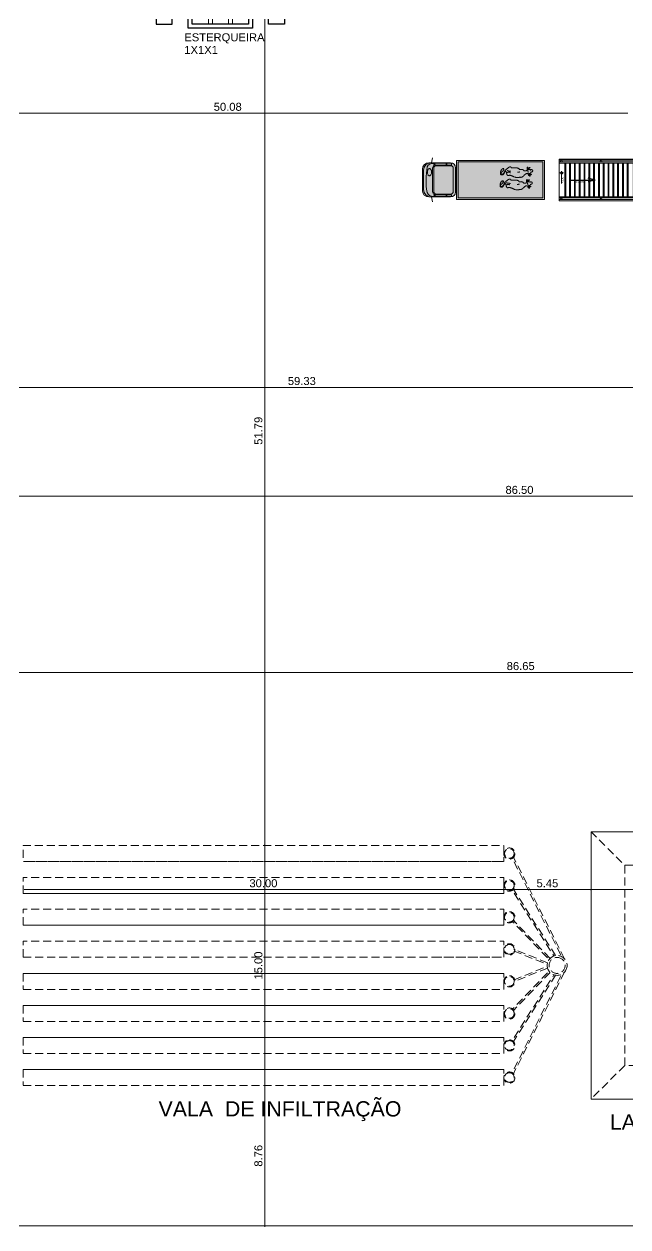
# Model space of a CAD drawing. Header units: metres. Extents: x 147 to 427, y -16 to 162.
# Drawn here: x 248.4 to 286.1, y 43.1 to 118.2 of the extents above; entities that cross this region are included whole.
import ezdxf

# ---------------------------------------------------------------- set-up
doc = ezdxf.new("R2010")
doc.units = ezdxf.units.M
doc.linetypes.add('IMPORT-Dashed _3_', pattern=[0.75, 0.5, -0.25])
doc.layers.add('1053_ARQ_BASE_MATADOURO_2_dwg', color=7, linetype='Continuous', lineweight=5, true_color=0x767676)
doc.layers.add('1053_ARQ_BASE_MATADOURO_dwg', color=7, linetype='Continuous', lineweight=5, true_color=0x767676)
for name, color, linetype, lineweight in [('A-COTAS', 7, 'Continuous', 9), ('A-PAREDE', 7, 'Continuous', 30), ('A-PISO', 7, 'Continuous', 5), ('A-VISTA01', 7, 'Continuous', 20), ('A_Imagem', 7, 'Continuous', 5), ('A_PROJEÇÃO', 7, 'IMPORT-Dashed _3_', 5), ('IND_DIAMETRO', 7, 'Continuous', 5), ('LISTAGEM_TEXTO', 7, 'Continuous', 5)]:
    doc.layers.add(name, color=color, linetype=linetype, lineweight=lineweight)
doc.styles.add('Arial_10', font='arial.ttf', dxfattribs={"height": 0.136})
doc.styles.add('Arial_4', font='arial.ttf', dxfattribs={"height": 0.5})
doc.styles.add('Arial_5', font='arial.ttf', dxfattribs={"height": 0.952623})
doc.styles.add('Arial_9', font='arial.ttf', dxfattribs={"height": 0.102})

# ---------------------------------------------------------------- blocks, each defined once
blk = doc.blocks.new('1053_ARQ_BASE_MATADOURO_dwg_PU-Tick-4039619-TÉRREO 1_20 - Dependente 1')
at = {"layer": 'A-COTAS', "color": 253, "true_color": 0xaaaaaa}
for p, q in [((1, 0), (-1, 0)), ((-0.5, -0.5), (0.5, 0.5)), ((0, -1), (0, 1))]:
    blk.add_line(p, q, dxfattribs=at)
blk = doc.blocks.new('1053_ARQ_BASE_MATADOURO_dwg_sanitario-4039603-TÉRREO 1_20 - Dependente 1')
at = {"layer": 'A-PAREDE', "color": 253, "true_color": 0xaaaaaa, "flags": 128}
for points in [[(610419.459, 9201760.449), (610418.459, 9201760.449), (610418.459, 9201759.449), (610419.459, 9201759.449)], [(610420.459, 9201760.699), (610424.459, 9201760.699), (610424.459, 9201759.199), (610420.459, 9201759.199)], [(610420.709, 9201760.449), (610424.209, 9201760.449), (610424.209, 9201759.449), (610420.709, 9201759.449)], [(610425.459, 9201760.449), (610426.459, 9201760.449), (610426.459, 9201759.449), (610425.459, 9201759.449)]]:
    blk.add_lwpolyline(points, close=True, dxfattribs=at)
at = {"layer": 'A-VISTA01', "color": 253, "true_color": 0xaaaaaa, "flags": 128}
for points in [[(610421.959, 9201759.449), (610421.709, 9201759.449), (610421.709, 9201760.449), (610421.959, 9201760.449)], [(610423.209, 9201759.449), (610422.959, 9201759.449), (610422.959, 9201760.449), (610423.209, 9201760.449)]]:
    blk.add_lwpolyline(points, close=True, dxfattribs=at)
at = {"layer": 'A_PROJEÇÃO', "color": 253, "true_color": 0xaaaaaa}
for p, q in [((610435.785, 9201701.174), (610439.999, 9201701.174)), ((610447.697, 9201694.415), (610445.597, 9201692.315))]:
    blk.add_line(p, q, dxfattribs=at)
at = {"layer": 'A_PROJEÇÃO', "color": 253, "true_color": 0xaaaaaa, "flags": 128}
for points in [[(610447.697, 9201706.915), (610447.697, 9201694.415), (610460.197, 9201694.415), (610460.197, 9201706.915), (610447.697, 9201706.915), (610445.597, 9201709.015)], [(610440.146, 9201708.137), (610440.146, 9201707.656), (610440.146, 9201707.156), (610440.146, 9201707.656), (610440.146, 9201708.156), (610410.146, 9201708.156), (610410.146, 9201707.156), (610440.146, 9201707.156), (610410.146, 9201707.156)], [(610410.146, 9201705.156), (610440.146, 9201705.156), (610410.146, 9201705.156), (610410.146, 9201706.156), (610440.146, 9201706.156), (610440.146, 9201705.656), (610440.146, 9201705.156), (610440.146, 9201705.656), (610440.146, 9201706.137)], [(610410.146, 9201703.174), (610440.146, 9201703.174), (610410.146, 9201703.174), (610410.146, 9201704.174), (610440.146, 9201704.174), (610440.146, 9201703.674), (610440.146, 9201703.174), (610440.146, 9201703.674), (610440.146, 9201704.156)], [(610440.146, 9201701.174), (610440.146, 9201701.674), (610440.146, 9201702.156)], [(610410.146, 9201699.165), (610440.146, 9201699.165), (610440.146, 9201699.665), (610440.146, 9201700.165), (610440.146, 9201699.665), (610440.146, 9201699.184)], [(610410.146, 9201700.165), (610440.146, 9201700.165), (610410.146, 9201700.165), (610410.146, 9201699.184)], [(610410.146, 9201697.156), (610440.146, 9201697.156), (610440.146, 9201697.656), (610440.146, 9201698.156), (610440.146, 9201697.656), (610440.146, 9201697.175)], [(610410.146, 9201698.156), (610440.146, 9201698.156), (610410.146, 9201698.156), (610410.146, 9201697.175)], [(610410.146, 9201695.166), (610440.146, 9201695.166), (610440.146, 9201695.666), (610440.146, 9201696.166), (610440.146, 9201695.666), (610440.146, 9201695.185)], [(610410.146, 9201696.166), (610440.146, 9201696.166), (610410.146, 9201696.166), (610410.146, 9201695.185)], [(610410.146, 9201693.157), (610440.146, 9201693.157), (610440.146, 9201693.657), (610440.146, 9201694.157), (610440.146, 9201693.657), (610440.146, 9201693.176)], [(610410.146, 9201694.157), (610440.146, 9201694.157), (610410.146, 9201694.157), (610410.146, 9201693.176)]]:
    blk.add_lwpolyline(points, dxfattribs=at)
for points in [[(610443.939, 9201701.08), (610440.751, 9201707.429), (610440.703, 9201707.411), (610440.655, 9201707.394), (610443.757, 9201701.219), (610443.849, 9201701.162)], [(610443.385, 9201701.279), (610440.75, 9201705.419), (610440.705, 9201705.396), (610440.659, 9201705.373), (610443.281, 9201701.254)], [(610443.037, 9201701.102), (610440.772, 9201703.454), (610440.733, 9201703.421), (610440.694, 9201703.389), (610442.971, 9201701.024)], [(610410.146, 9201701.174), (610440.146, 9201701.174), (610440.146, 9201701.674), (610440.146, 9201702.174), (610410.146, 9201702.174)], [(610442.879, 9201700.83), (610440.846, 9201701.65), (610440.826, 9201701.603), (610440.805, 9201701.557), (610442.86, 9201700.73)], [(610442.879, 9201700.5), (610440.846, 9201699.681), (610440.826, 9201699.728), (610440.805, 9201699.774), (610442.86, 9201700.6)], [(610443.939, 9201700.251), (610440.751, 9201693.902), (610440.703, 9201693.919), (610440.655, 9201693.937), (610443.757, 9201700.112), (610443.854, 9201700.174)], [(610443.385, 9201700.052), (610440.75, 9201695.912), (610440.705, 9201695.935), (610440.659, 9201695.958), (610443.281, 9201700.077)], [(610443.037, 9201700.229), (610440.772, 9201697.877), (610440.733, 9201697.91), (610440.694, 9201697.942), (610442.971, 9201700.307)]]:
    blk.add_lwpolyline(points, close=True, dxfattribs=at)
at = {"layer": 'A_PROJEÇÃO', "color": 253, "true_color": 0xaaaaaa}
for centre, radius in [((610440.496, 9201705.651), 0.3), ((610440.496, 9201703.67), 0.3), ((610440.496, 9201701.67), 0.35), ((610443.477, 9201700.665), 0.62), ((610440.496, 9201699.67), 0.3), ((610440.496, 9201693.662), 0.35)]:
    blk.add_circle(centre, radius, dxfattribs=at)
for centre, major_axis in [((610440.496, 9201707.651), (0.35, 0)), ((610440.496, 9201707.651), (0.3, 0)), ((610440.496, 9201705.651), (0, 0.35)), ((610440.496, 9201703.67), (0, 0.35)), ((610440.496, 9201701.67), (0, 0.3)), ((610443.477, 9201700.665), (0, 0.5)), ((610440.496, 9201699.67), (0, 0.35)), ((610440.496, 9201697.661), (0.35, 0)), ((610440.496, 9201697.661), (0.3, 0)), ((610440.496, 9201695.671), (0, 0.35)), ((610440.496, 9201695.671), (0, 0.3)), ((610440.496, 9201693.662), (0, 0.3))]:
    blk.add_ellipse(centre, major_axis=major_axis, ratio=1, dxfattribs=at)
at = {"layer": 'LISTAGEM_TEXTO', "color": 253, "true_color": 0xaaaaaa, "flags": 128}
blk.add_lwpolyline([(610445.597, 9201709.015), (610462.297, 9201709.015), (610462.297, 9201692.315), (610445.597, 9201692.315), (610445.597, 9201709.015)], dxfattribs=at)
at = {"layer": 'A_Imagem', "insert": (610420.209, 9201758.878), "char_height": 0.5, "width": 5.97359, "attachment_point": 1, "line_spacing_factor": 0.941778, "style": 'Arial_4'}
blk.add_mtext('ESTERQUEIRA\\P1X1X1', dxfattribs=at)
at = {"layer": 'IND_DIAMETRO', "char_height": 0.95262, "attachment_point": 1, "rotation": 0, "line_spacing_factor": 0.941778, "style": 'Arial_5'}
for s, insert, width in [('VALA  DE INFILTRAÇÃO', (610418.6, 9201692.183), 18.08985), ('LAGOA FACULTATIVA', (610446.768, 9201691.363), 16.6795)]:
    blk.add_mtext(s, dxfattribs=dict(at, insert=insert, width=width))
blk = doc.blocks.new('1053_ARQ_BASE_MATADOURO_dwg_arq geral tgov-4039641-TÉRREO 1_20 - Dependente 1')
at = {"color": 253, "lineweight": 5, "true_color": 0xaaaaaa, "flags": 128}
blk.add_lwpolyline([(-62.5, 40), (-62.5, -40), (62.5, -40), (62.5, 40)], close=True, dxfattribs=at)
at = {"layer": 'A-COTAS', "color": 253, "true_color": 0xaaaaaa}
for p, q in [((-35.149, -16.176), (-35.149, 35.493)), ((-12.483, 29.495), (-62.437, 29.495)), ((-3.233, 12.368), (-62.437, 12.368)), ((14.967, 5.571), (-62.437, 5.571)), ((24.086, -5.433), (-62.437, -5.433)), ((-35.149, -16.301), (-35.149, -31.174)), ((-20.296, -18.997), (-50.171, -18.997)), ((-14.845, -18.997), (-20.171, -18.997)), ((-14.72, -18.997), (1.855, -18.997)), ((-35.149, -31.299), (-35.149, -39.938))]:
    blk.add_line(p, q, dxfattribs=at)
blk.add_blockref('1053_ARQ_BASE_MATADOURO_dwg_sanitario-4039603-TÉRREO 1_20 - Dependente 1', (-610460.379, -9201724.394))
for p, xscale, yscale, zscale, rotation in [((-35.149, -16.238), 0.06250000000000001, 0.06250000000000001, 0.06250000000000001, 89.99999999999962), ((-35.149, -16.238), 0.0625, 0.0625, 0.0625, 269.9999999999996), ((-20.233, -18.997), 0.0625, 0.0625, 0.0625, 180), ((-14.783, -18.997), 0.0625, 0.0625, 0.0625, 180), ((-35.149, -31.237), 0.0625, 0.0625, 0.0625, 269.9999999999996), ((-35.149, -31.237), 0.06250000000000001, 0.06250000000000001, 0.06250000000000001, 89.99999999999962), ((-35.149, -40), 0.0625, 0.0625, 0.0625, 269.9999999999996)]:
    blk.add_blockref('1053_ARQ_BASE_MATADOURO_dwg_PU-Tick-4039619-TÉRREO 1_20 - Dependente 1', p, dxfattribs=dict(xscale=xscale, yscale=yscale, zscale=zscale, rotation=rotation))
at = {"xscale": 0.0625, "yscale": 0.0625, "zscale": 0.0625}
for p in [(-20.233, -18.997), (-14.783, -18.997)]:
    blk.add_blockref('1053_ARQ_BASE_MATADOURO_dwg_PU-Tick-4039619-TÉRREO 1_20 - Dependente 1', p, dxfattribs=at)
at = {"layer": 'A-COTAS', "char_height": 0.5, "attachment_point": 2, "line_spacing_factor": 0.941778, "style": 'Arial_4'}
for s, insert, width in [('50.08', (-37.46, 30.144), 2.0932), ('59.33', (-32.835, 13.017), 2.0932), ('86.50', (-19.251, 6.219), 2.0932), ('86.65', (-19.176, -4.784), 2.0932), ('30.00', (-35.233, -18.348), 2.0932), ('5.45', (-17.508, -18.349), 1.62805)]:
    blk.add_mtext(s, dxfattribs=dict(at, insert=insert, width=width))
at = {"layer": 'A-COTAS', "char_height": 0.5, "attachment_point": 2, "rotation": 90, "line_spacing_factor": 0.941778, "style": 'Arial_4'}
for s, insert, width in [('51.79', (-35.798, 9.658), 2.0932), ('15.00', (-35.798, -23.737), 2.0932), ('8.76', (-35.798, -35.618), 1.62805)]:
    blk.add_mtext(s, dxfattribs=dict(at, insert=insert, width=width))
blk = doc.blocks.new('1053_ARQ_BASE_MATADOURO_dwg-3625622-TÉRREO 1_20 - Dependente 1')
blk.add_blockref('1053_ARQ_BASE_MATADOURO_dwg_arq geral tgov-4039641-TÉRREO 1_20 - Dependente 1', (130.21, 83.186))
blk = doc.blocks.new('1053_ARQ_BASE_MATADOURO_2_dwg_vaca 01-4004396-TÉRREO 1_20 - Dependente 1')
at = {"layer": 'A-PISO', "color": 253, "true_color": 0xaaaaaa}
for points, knots in [([(23, -28), (22, -27), (19, -27), (16, -25), (13, -23), (11, -19), (10, -15), (9, -11), (8, -6), (8, 0), (9, 5), (9, 10), (10, 15), (12, 20), (14, 24), (16, 28), (18, 31), (22, 34), (27, 32), (32, 32), (36, 30), (39, 28), (41, 26), (42, 23), (43, 20), (44, 16), (44, 13), (45, 9), (45, 5), (45, 1), (46, -3), (47, -6), (49, -9), (50, -14), (54, -13), (56, -12), (58, -10), (60, -9), (62, -6), (63, -4), (65, -2), (67, 1), (69, 4), (70, 6), (72, 8), (75, 11), (77, 12), (80, 14), (83, 15), (88, 16), (92, 10), (98, 7), (104, 4), (111, 3), (118, 2), (124, 2), (131, 2), (138, 2), (146, 2), (153, 2), (160, 1), (168, 0), (175, -3), (182, -6), (190, -10), (193, -17), (197, -17), (198, -17), (199, -17), (200, -17), (201, -18), (202, -18), (203, -18), (204, -19), (205, -19), (206, -20), (207, -20), (208, -21), (209, -22), (210, -22), (211, -23), (211, -24), (211, -24)], [0, 0, 0, 0, 3.85444, 7.45821, 11.142135, 15.110587, 19.440074, 24.124219, 29.105518, 34.299122, 39.604147, 44.913166, 50.11417, 55.098769, 59.76487, 64.027099, 67.832314, 71.192015, 77.180462, 82.114643, 86.234708, 89.80671, 93.100894, 96.341583, 99.672384, 103.154418, 106.789591, 110.543477, 114.367104, 118.209829, 122.035754, 125.834374, 129.640762, 133.546647, 136.128952, 138.594391, 141.092516, 143.710617, 146.48073, 149.397297, 152.432203, 155.547315, 158.70109, 161.857234, 164.991151, 168.09798, 171.201886, 174.36311, 177.68346, 181.29699, 188.48962, 195.228302, 201.778025, 208.32783, 214.989923, 221.809093, 228.785688, 235.893797, 243.100126, 250.378453, 257.726252, 265.178211, 272.818169, 280.788967, 289.289547, 298.564242, 299.727478, 300.858502, 301.960339, 303.038005, 304.095528, 305.138444, 306.171568, 307.2009, 308.231779, 309.270089, 310.321976, 311.392901, 312.488533, 313.614496, 314.775815, 315.977362, 315.977362, 315.977362, 315.977362]), ([(225, -130), (224, -130), (223, -131), (222, -131), (221, -131), (221, -130), (221, -129), (221, -127), (221, -125), (221, -123), (222, -121), (223, -118), (224, -116), (225, -113), (226, -111), (228, -109), (229, -107), (231, -106), (231, -103), (230, -101), (229, -100), (228, -98), (226, -97), (225, -95), (223, -94), (221, -93), (219, -92), (217, -91), (214, -90), (212, -89), (210, -88), (209, -88), (207, -87), (205, -85), (202, -89), (198, -90), (194, -91), (191, -92), (189, -92), (186, -91), (184, -91), (182, -90), (180, -88), (177, -87), (175, -86), (173, -84), (170, -83), (168, -82), (165, -82), (161, -81), (158, -85), (154, -86), (149, -87), (144, -87), (139, -86), (134, -84), (128, -82), (123, -80), (118, -78), (112, -75), (107, -72), (103, -70), (98, -68), (94, -66), (90, -65), (86, -64), (84, -68), (79, -70), (76, -70), (72, -68), (68, -65), (65, -62), (62, -58), (59, -53), (56, -48), (54, -43), (51, -38), (49, -33), (47, -28), (45, -24), (44, -21), (42, -19), (43, -16), (43, -13), (43, -10), (43, -6), (42, -3), (42, 1), (42, 5), (41, 8), (41, 12), (40, 15), (38, 19), (37, 21), (35, 24), (32, 25), (30, 27), (27, 26), (26, 27), (26, 27), (26, 27), (26, 27), (26, 27), (26, 27), (26, 27), (26, 27), (26, 27), (26, 27), (26, 27), (26, 27), (26, 27), (26, 27), (26, 27), (26, 27), (26, 27), (26, 27), (25, 27), (25, 27), (25, 27), (25, 27), (24, 26), (24, 26), (24, 26), (23, 26), (23, 26), (23, 26), (22, 26), (22, 26), (22, 26), (21, 26), (21, 24), (20, 23), (19, 22), (18, 21), (18, 20), (17, 19), (17, 18), (17, 17), (17, 16), (17, 15), (17, 14), (18, 13), (18, 12), (19, 10), (20, 9), (20, 8), (20, 7)], [0, 0, 0, 0, 1.585425, 2.608335, 3.3574, 4.25078, 5.487381, 7.084078, 9.005147, 11.197432, 13.602947, 16.160908, 18.811297, 21.494697, 24.155045, 26.740924, 29.208613, 31.527494, 33.616308, 35.601505, 37.563902, 39.560757, 41.625922, 43.770183, 45.99, 48.268838, 50.584718, 52.908395, 55.208715, 57.452116, 59.605158, 61.633821, 63.50764, 65.200019, 70.057802, 74.158405, 77.638915, 80.644226, 83.322036, 85.808992, 88.216264, 90.618732, 93.059402, 95.556764, 98.119455, 100.757541, 103.494086, 106.370652, 109.455199, 112.838786, 117.357648, 121.754765, 126.294032, 131.122339, 136.286657, 141.765508, 147.494222, 153.38276, 159.324951, 165.206112, 170.905507, 176.301934, 181.275101, 185.713665, 189.524315, 192.659277, 197.610556, 201.652049, 205.334377, 209.150391, 213.38102, 218.108536, 223.294609, 228.837903, 234.603597, 240.439471, 246.181526, 251.661182, 256.704511, 261.137922, 264.787854, 267.490267, 269.933446, 272.803908, 276.020085, 279.502149, 283.170536, 286.948477, 290.761684, 294.540649, 298.221009, 301.750242, 305.0899, 308.227508, 311.188065, 314.053462, 316.97027, 320.139173, 320.204735, 320.269609, 320.333796, 320.397452, 320.460006, 320.521884, 320.582796, 320.643299, 320.702265, 320.760953, 320.818661, 320.875653, 320.93152, 320.986666, 321.040685, 321.094555, 321.32761, 321.57651, 321.840011, 322.116781, 322.404609, 322.701839, 323.005548, 323.313624, 323.623042, 323.93137, 324.235522, 324.533395, 324.821676, 325.098016, 325.35933, 325.603501, 327.403895, 329.011521, 330.446488, 331.730594, 332.889113, 333.949585, 334.944614, 335.908935, 336.879368, 337.890404, 338.97373, 340.155869, 341.460701, 342.90747, 344.514983, 346.29896, 346.29896, 346.29896, 346.29896]), ([(19, 7), (19, 7), (19, 7), (19, 7), (19, 7), (19, 7), (19, 7), (19, 7), (20, 7), (20, 7), (20, 7), (20, 7), (20, 7), (20, 7), (20, 7), (20, 7), (20, 7), (20, 7), (20, 7)], [0, 0, 0, 0, 0.096479, 0.192958, 0.289341, 0.38582, 0.482015, 0.578115, 0.673935, 0.769142, 0.864319, 0.959405, 1.054131, 1.148504, 1.242442, 1.335952, 1.428962, 1.521188, 1.521188, 1.521188, 1.521188]), ([(27, -7), (27, -7), (27, -6), (26, -6), (26, -5), (25, -4), (25, -3), (24, -2), (24, -1), (24, 0), (23, 1), (23, 2), (23, 3), (22, 4), (22, 5), (21, 6), (21, 6), (20, 7), (20, 7)], [0, 0, 0, 0, 1.067427, 2.120128, 3.160849, 4.192395, 5.215819, 6.233203, 7.244695, 8.251417, 9.252917, 10.250701, 11.244389, 12.235368, 13.224026, 14.213133, 15.204476, 16.201626, 16.201626, 16.201626, 16.201626]), ([(23, -24), (23, -24), (23, -24), (23, -24), (23, -23), (23, -23), (22, -23), (22, -23), (22, -23), (22, -22), (22, -22), (22, -22), (22, -22), (22, -21), (21, -21), (21, -21), (21, -21), (21, -21), (21, -21)], [0, 0, 0, 0, 0.25229, 0.50458, 0.756869, 1.009467, 1.261756, 1.514046, 1.766336, 2.019437, 2.271727, 2.524017, 2.776307, 3.028904, 3.281194, 3.533483, 3.785773, 4.038875, 4.038875, 4.038875, 4.038875]), ([(25, -24), (24, -24), (24, -24), (24, -24), (24, -24), (24, -24), (24, -24), (24, -24), (24, -24), (24, -24), (24, -24), (24, -24), (24, -24), (23, -24), (23, -24), (23, -24), (23, -24), (23, -24), (23, -24)], [0, 0, 0, 0, 0.092913, 0.185039, 0.275984, 0.366339, 0.455315, 0.543701, 0.631496, 0.718701, 0.804724, 0.890748, 0.975984, 1.061417, 1.146063, 1.230906, 1.315354, 1.4, 1.4, 1.4, 1.4]), ([(23, -28), (23, -27), (23, -27), (23, -27), (23, -27), (23, -27), (23, -26), (23, -26), (23, -26), (23, -26), (23, -26), (23, -25), (23, -25), (23, -25), (23, -25), (23, -24), (23, -24), (23, -24), (23, -24)], [0, 0, 0, 0, 0.224409, 0.447638, 0.669882, 0.891339, 1.111614, 1.331299, 1.550197, 1.768701, 1.98622, 2.203346, 2.419882, 2.636417, 2.852165, 3.068307, 3.283858, 3.5, 3.5, 3.5, 3.5]), ([(25, -31), (25, -31), (25, -31), (25, -31), (25, -30), (24, -30), (24, -30), (24, -30), (24, -30), (24, -29), (24, -29), (23, -29), (23, -29), (23, -29), (23, -28), (23, -28), (23, -28), (23, -28), (23, -28)], [0, 0, 0, 0, 0.320999, 0.623708, 0.909366, 1.180107, 1.437108, 1.683067, 1.91939, 2.149639, 2.37527, 2.601157, 2.830598, 3.069151, 3.320754, 3.590967, 3.884542, 4.206549, 4.206549, 4.206549, 4.206549]), ([(25, -24), (25, -24), (25, -24), (25, -24), (25, -24), (25, -24), (25, -24), (25, -23), (25, -23), (25, -23), (25, -23), (25, -23), (25, -23), (26, -23), (26, -23), (26, -23), (26, -23), (26, -23), (26, -23)], [0, 0, 0, 0, 0.125689, 0.250664, 0.37504, 0.498849, 0.622201, 0.74499, 0.867905, 0.990399, 1.112893, 1.235808, 1.358597, 1.481949, 1.605758, 1.730134, 1.855109, 1.980798, 1.980798, 1.980798, 1.980798]), ([(26, -24), (26, -24), (26, -24), (26, -24), (26, -24), (26, -24), (25, -24), (25, -24), (25, -24), (25, -24), (25, -24), (25, -24), (25, -24), (25, -24), (25, -24), (25, -24), (25, -24), (25, -24), (25, -24)], [0, 0, 0, 0, 0.092913, 0.185039, 0.275984, 0.366339, 0.455315, 0.543701, 0.631496, 0.718701, 0.804724, 0.890748, 0.975984, 1.061417, 1.146063, 1.230906, 1.315354, 1.4, 1.4, 1.4, 1.4]), ([(27, -9), (27, -9), (27, -9), (27, -9), (27, -9), (27, -9), (27, -9), (27, -9), (27, -9), (27, -9), (27, -9), (26, -9), (26, -9), (26, -9), (26, -9), (26, -9), (26, -9), (26, -9), (26, -8), (26, -8), (26, -8), (26, -8), (26, -8), (26, -8), (27, -8), (27, -8), (27, -7), (27, -7), (27, -7), (27, -7), (27, -7), (27, -7), (27, -7), (27, -7), (27, -7)], [0, 0, 0, 0, 0.093661, 0.187323, 0.280984, 0.375001, 0.468662, 0.562324, 0.655985, 0.750002, 0.843663, 0.937325, 1.030986, 1.125003, 1.218664, 1.312326, 1.405987, 1.500004, 1.72879, 1.92955, 2.104441, 2.255937, 2.386231, 2.498229, 2.594604, 2.6789, 2.755019, 2.827096, 2.899769, 2.977116, 3.062647, 3.158486, 3.267362, 3.390394, 3.390394, 3.390394, 3.390394]), ([(26, -23), (26, -23), (26, -23), (26, -23), (26, -22), (26, -22), (26, -22), (26, -22), (26, -22), (27, -22), (27, -22), (27, -22), (27, -22), (27, -22), (27, -22), (27, -22), (27, -22), (27, -22), (27, -22), (27, -22), (27, -21), (27, -21), (27, -21), (27, -21), (27, -21), (27, -21), (27, -20), (27, -20), (27, -20), (28, -20), (28, -20), (28, -20), (28, -19), (28, -19), (28, -19), (28, -19), (28, -19), (28, -19), (28, -19), (29, -19), (29, -19), (29, -18), (29, -18), (29, -18), (29, -18), (29, -18), (30, -18), (30, -18), (30, -18), (30, -18), (30, -18)], [0, 0, 0, 0, 0.096195, 0.191922, 0.287281, 0.382187, 0.476647, 0.570758, 0.664523, 0.757586, 0.850761, 0.943854, 1.036699, 1.129462, 1.221983, 1.314504, 1.406864, 1.498846, 1.677604, 1.856753, 2.035532, 2.214289, 2.392567, 2.570822, 2.74858, 2.926142, 3.102672, 3.27886, 3.454367, 3.629563, 3.803555, 3.976882, 4.149414, 4.321065, 4.497678, 4.67371, 4.849463, 5.024743, 5.199994, 5.374946, 5.550112, 5.725323, 5.900636, 6.076463, 6.252595, 6.429339, 6.606741, 6.784929, 6.963796, 7.143451, 7.143451, 7.143451, 7.143451]), ([(26, -24), (26, -24), (26, -24), (26, -24), (26, -24), (26, -24), (26, -24), (26, -23), (26, -23), (26, -23), (26, -23), (26, -23), (26, -23), (26, -23), (26, -23), (26, -23), (26, -23), (26, -23), (26, -23)], [0, 0, 0, 0, 0.092913, 0.185039, 0.275984, 0.366339, 0.455315, 0.543701, 0.631496, 0.718701, 0.804724, 0.890748, 0.975984, 1.061417, 1.146063, 1.230906, 1.315354, 1.4, 1.4, 1.4, 1.4]), ([(29, -27), (29, -27), (29, -27), (29, -27), (29, -26), (29, -26), (29, -26), (29, -26), (29, -26), (29, -26), (28, -26), (28, -26), (28, -26), (28, -26), (28, -26), (28, -26), (28, -26), (27, -26), (27, -26), (27, -26), (27, -26), (27, -26), (27, -26), (27, -26), (27, -25), (27, -25), (27, -25), (27, -25), (27, -25), (27, -25), (27, -25), (27, -25), (27, -25), (27, -25), (27, -25), (27, -25), (27, -25), (27, -25), (27, -24), (27, -24), (27, -24), (27, -24), (26, -24), (26, -24), (26, -24), (26, -24), (26, -24), (26, -24), (26, -24), (26, -24), (26, -24)], [0, 0, 0, 0, 0.174271, 0.328508, 0.465134, 0.587949, 0.699293, 0.803802, 0.904785, 1.006884, 1.11353, 1.230162, 1.359643, 1.506288, 1.672943, 1.863327, 2.080062, 2.326913, 2.419826, 2.511952, 2.602897, 2.693251, 2.782228, 2.870614, 2.958409, 3.045614, 3.131637, 3.217661, 3.302897, 3.38833, 3.472976, 3.557818, 3.642267, 3.726913, 3.822875, 3.919354, 4.015738, 4.112216, 4.208411, 4.304511, 4.400331, 4.496059, 4.590712, 4.685798, 4.780525, 4.874897, 4.968835, 5.062345, 5.155355, 5.248118, 5.248118, 5.248118, 5.248118]), ([(27, -9), (27, -9), (27, -9), (27, -9), (27, -9), (27, -9), (27, -9), (27, -9), (27, -9), (27, -9), (27, -9)], [0.15, 0.15, 0.15, 0.15, 0.1523622, 0.1594488, 0.1712598, 0.1875984, 0.2088583, 0.2344488, 0.2651575, 0.3, 0.3, 0.3, 0.3]), ([(27, -9), (27, -9), (27, -9), (27, -9), (27, -9), (27, -9), (27, -9), (27, -9), (27, -9), (27, -9), (27, -9)], [0, 0, 0, 0, 0.0348425, 0.0655512, 0.0911417, 0.1124016, 0.1287402, 0.1405512, 0.1476378, 0.15, 0.15, 0.15, 0.15]), ([(27, -9), (27, -9), (27, -9), (27, -9), (27, -9), (27, -9), (27, -9), (27, -9), (27, -9), (27, -9), (27, -9), (27, -9), (27, -9), (27, -9), (27, -9), (27, -9), (27, -9), (27, -9), (27, -9)], [0, 0, 0, 0, 0.0383858, 0.0773622, 0.1175197, 0.1586614, 0.2007874, 0.2437008, 0.2874016, 0.3312992, 0.376378, 0.4216535, 0.4675197, 0.5135827, 0.5602362, 0.6066929, 0.6533465, 0.7, 0.7, 0.7, 0.7]), ([(27, -9), (27, -9), (27, -9), (27, -9), (27, -9), (27, -9), (27, -9), (27, -9), (27, -9), (27, -9), (27, -9), (27, -9), (27, -9), (27, -9), (27, -9), (27, -9), (27, -9), (27, -9), (27, -9)], [0, 0, 0, 0, 0.0466535, 0.0933071, 0.1397638, 0.1864173, 0.2324803, 0.2783465, 0.323622, 0.3687008, 0.4125984, 0.4562992, 0.4992126, 0.5413386, 0.5824803, 0.6226378, 0.6616142, 0.7, 0.7, 0.7, 0.7]), ([(31, -10), (31, -10), (31, -10), (31, -10), (31, -10), (31, -10), (30, -10), (30, -10), (30, -10), (30, -10), (29, -10), (29, -10), (29, -10), (29, -10), (28, -10), (28, -9), (28, -9), (27, -9), (27, -9)], [0, 0, 0, 0, 0.254626, 0.497044, 0.730337, 0.9584, 1.183444, 1.409317, 1.637841, 1.872299, 2.114031, 2.366606, 2.63219, 2.914112, 3.214634, 3.537884, 3.886529, 4.264753, 4.264753, 4.264753, 4.264753]), ([(30, -18), (30, -18), (30, -18), (30, -18), (30, -17), (30, -17), (30, -17), (30, -17), (30, -17), (30, -17), (30, -17), (30, -17), (30, -17), (30, -17), (30, -17), (30, -17), (30, -16), (30, -16), (29, -16), (29, -16), (29, -16), (28, -15), (28, -15), (28, -15), (28, -14), (28, -14), (27, -13), (27, -13), (27, -12), (27, -12), (27, -11), (27, -10), (27, -10), (27, -10), (27, -9)], [0, 0, 0, 0, 0.092913, 0.185039, 0.275984, 0.366339, 0.455315, 0.543701, 0.631496, 0.718701, 0.804724, 0.890748, 0.975984, 1.061417, 1.146063, 1.230906, 1.315354, 1.4, 1.927134, 2.420545, 2.894209, 3.361026, 3.830021, 4.308508, 4.799361, 5.304014, 5.820761, 6.347557, 6.880563, 7.416024, 7.948191, 8.472121, 8.981975, 9.472329, 9.472329, 9.472329, 9.472329]), ([(31, -18), (31, -18), (31, -18), (31, -18), (31, -18), (31, -18), (31, -18), (31, -18), (31, -18), (31, -18), (31, -18), (31, -18), (30, -18), (30, -18), (30, -18), (30, -18), (30, -18), (30, -18), (30, -18)], [0, 0, 0, 0, 0.103969, 0.207234, 0.309357, 0.411045, 0.511238, 0.610816, 0.709598, 0.807765, 0.904342, 1.000829, 1.096259, 1.191513, 1.285628, 1.379494, 1.472503, 1.565446, 1.565446, 1.565446, 1.565446]), ([(96, -33), (95, -33), (94, -33), (92, -33), (90, -32), (88, -31), (85, -31), (83, -30), (80, -29), (78, -28), (75, -27), (73, -26), (70, -26), (68, -26), (66, -25), (64, -26), (62, -26), (61, -27), (60, -27), (60, -27), (60, -27), (60, -27), (60, -27), (60, -27), (60, -26), (60, -26), (60, -26), (60, -26), (60, -26), (59, -26), (59, -26), (59, -26), (59, -26), (59, -26), (59, -26)], [0, 0, 0, 0, 1.70126, 3.668951, 5.874799, 8.280454, 10.84203, 13.514299, 16.24988, 19.002161, 21.724056, 24.372483, 26.905297, 29.287236, 31.490543, 33.504249, 35.341505, 37.057825, 37.138284, 37.218742, 37.299086, 37.379544, 37.459661, 37.539665, 37.619332, 37.699375, 37.778267, 37.85705, 37.935398, 38.013319, 38.090711, 38.167585, 38.243848, 38.320322, 38.320322, 38.320322, 38.320322]), ([(96, -19), (96, -19), (96, -19), (96, -19), (96, -19), (96, -19), (96, -19), (96, -19), (96, -19), (96, -19), (96, -19), (96, -19), (96, -19), (95, -19), (95, -19), (95, -19), (95, -19), (95, -18), (94, -20), (93, -20), (91, -20), (89, -20), (88, -20), (86, -19), (83, -19), (81, -18), (79, -17), (77, -16), (76, -15), (74, -13), (73, -12), (72, -11), (71, -9), (71, -9), (71, -8)], [0, 0, 0, 0, 0.065978, 0.131956, 0.197656, 0.263634, 0.328777, 0.393641, 0.457671, 0.521422, 0.583502, 0.645305, 0.705993, 0.765568, 0.823752, 0.880543, 0.935664, 0.989949, 2.25863, 3.67339, 5.27566, 7.065622, 9.019739, 11.104792, 13.279964, 15.502578, 17.727471, 19.911719, 22.012287, 23.991074, 25.815812, 27.468686, 28.953999, 30.31861, 30.31861, 30.31861, 30.31861]), ([(174, -62), (174, -61), (173, -61), (172, -60), (171, -59), (170, -58), (169, -58), (168, -57), (167, -56), (165, -55), (164, -54), (163, -54), (162, -53), (160, -52), (159, -52), (158, -51), (157, -51), (156, -51), (156, -51)], [0, 0, 0, 0, 1.04852, 2.210037, 3.46794, 4.803625, 6.201135, 7.642395, 9.110972, 10.589984, 12.06465, 13.518665, 14.938329, 16.31032, 17.624536, 18.872019, 20.049142, 21.157524, 21.157524, 21.157524, 21.157524]), ([(275, -64), (275, -64), (275, -64), (275, -64), (275, -64), (275, -64), (275, -64), (275, -64), (275, -64), (275, -64), (275, -64), (275, -64), (275, -64), (275, -64), (275, -63), (275, -63), (275, -63), (274, -63), (272, -63), (270, -63), (269, -63), (267, -64), (265, -64), (264, -65), (263, -65), (261, -66), (260, -67), (259, -68), (258, -69), (257, -70), (256, -72), (254, -73), (253, -75), (251, -78), (247, -76), (243, -75), (239, -73), (236, -70), (233, -67), (231, -63), (229, -59), (227, -55), (225, -50), (223, -46), (221, -41), (220, -37), (218, -33), (216, -30), (214, -27), (212, -25), (211, -24)], [0, 0, 0, 0, 0.081282, 0.16174, 0.242198, 0.322542, 0.402773, 0.482664, 0.562331, 0.641664, 0.721376, 0.800049, 0.878398, 0.956212, 1.033709, 1.11048, 1.186845, 1.262511, 3.459399, 5.451741, 7.269292, 8.942722, 10.505927, 11.993526, 13.441615, 14.885283, 16.356977, 17.886021, 19.49776, 21.214534, 23.055668, 25.038409, 27.179327, 29.49396, 34.171086, 38.479798, 42.64222, 46.82618, 51.134146, 55.60616, 60.237246, 64.989932, 69.808141, 74.622215, 79.357847, 83.940228, 88.29937, 92.378999, 96.147764, 99.619024, 99.619024, 99.619024, 99.619024]), ([(225, -130), (225, -129), (225, -128), (225, -126), (225, -125), (225, -123), (225, -122), (225, -121), (225, -119), (226, -118), (226, -117), (227, -116), (228, -115), (228, -113), (229, -112), (230, -111), (232, -110), (232, -108), (233, -109), (233, -109), (233, -109), (233, -109), (233, -109), (233, -109), (233, -109), (233, -109), (233, -109), (233, -109), (233, -109), (233, -109), (233, -109), (233, -109), (233, -109), (233, -109), (233, -109)], [0, 0, 0, 0, 1.757712, 3.400516, 4.941583, 6.393555, 7.771836, 9.091399, 10.370108, 11.626476, 12.88119, 14.154693, 15.468753, 16.844711, 18.302761, 19.862414, 21.542032, 23.359128, 23.412578, 23.467978, 23.524491, 23.582952, 23.642249, 23.702938, 23.764461, 23.827377, 23.890571, 23.954601, 24.019187, 24.084608, 24.150308, 24.216286, 24.282264, 24.349077, 24.349077, 24.349077, 24.349077]), ([(231, -122), (232, -122), (232, -121), (232, -121), (232, -120), (232, -119), (232, -119), (233, -118), (233, -117), (233, -116), (233, -115), (233, -114), (233, -113), (233, -112), (233, -111), (233, -111), (233, -110), (233, -110), (233, -109)], [0, 0, 0, 0, 0.51556, 1.133527, 1.841773, 2.626584, 3.474448, 4.37012, 5.299511, 6.247598, 7.199966, 8.140902, 9.055969, 9.929938, 10.748349, 11.495631, 12.157433, 12.718368, 12.718368, 12.718368, 12.718368]), ([(241, -115), (241, -115), (241, -115), (241, -114), (241, -114), (241, -113), (241, -113), (240, -113), (240, -112), (240, -112), (240, -112), (239, -111), (239, -111), (239, -111), (239, -110), (238, -110), (238, -110), (238, -109), (237, -109), (237, -109), (237, -109), (237, -109), (236, -109), (236, -109), (236, -109), (236, -109), (235, -109), (235, -109), (235, -109), (235, -109), (234, -109), (234, -109), (234, -109), (234, -109), (233, -109)], [0, 0, 0, 0, 0.431324, 0.847604, 1.255008, 1.657764, 2.060598, 2.465323, 2.874088, 3.287086, 3.705814, 4.128405, 4.554864, 4.983598, 5.41423, 5.844531, 6.274149, 6.701114, 6.963909, 7.226114, 7.488909, 7.751114, 8.013909, 8.276114, 8.538909, 8.801114, 9.063909, 9.326114, 9.588909, 9.851114, 10.113909, 10.376114, 10.638909, 10.901114, 10.901114, 10.901114, 10.901114]), ([(238, -99), (238, -99), (239, -98), (240, -98), (241, -97), (242, -96), (242, -96), (243, -95), (244, -95), (245, -94), (245, -94), (246, -93), (246, -92), (247, -91), (247, -90), (247, -89), (248, -88), (248, -88), (248, -87)], [0, 0, 0, 0, 1.28504, 2.483953, 3.605323, 4.65845, 5.652132, 6.596464, 7.502213, 8.381141, 9.246787, 10.114041, 10.998945, 11.918453, 12.890063, 13.930726, 15.057133, 16.285533, 16.285533, 16.285533, 16.285533]), ([(271, -100), (271, -100), (272, -100), (272, -101), (272, -101), (273, -102), (273, -102), (274, -103), (274, -104), (274, -104), (275, -105), (275, -105), (276, -106), (276, -106), (277, -107), (277, -107), (278, -107), (280, -107), (280, -110), (281, -112), (282, -115), (282, -117), (281, -119), (280, -121), (278, -122), (276, -124), (274, -125), (272, -125), (269, -125), (266, -125), (264, -124), (261, -123), (258, -121), (257, -120), (256, -119)], [0, 0, 0, 0, 0.64544, 1.307387, 1.990761, 2.696975, 3.420787, 4.156986, 4.897762, 5.635928, 6.363504, 7.076466, 7.771946, 8.452624, 9.125831, 9.808063, 10.521799, 11.296411, 14.355833, 17.023977, 19.406612, 21.610218, 23.731164, 25.846993, 28.011187, 30.256412, 32.599922, 35.050178, 37.614258, 40.300775, 43.126508, 46.115387, 49.304125, 52.738947, 52.738947, 52.738947, 52.738947]), ([(266, -85), (266, -85), (265, -85), (265, -85), (264, -85), (263, -85), (262, -85), (262, -84), (261, -84), (260, -84), (260, -83), (259, -83), (259, -82), (259, -82), (258, -81), (258, -80), (258, -80), (258, -79), (258, -79), (259, -78), (259, -78), (260, -78), (260, -77), (261, -77), (261, -77), (262, -76), (262, -76), (263, -76), (263, -76), (264, -75), (264, -75), (265, -75), (265, -74), (265, -74), (265, -74)], [0, 0, 0, 0, 0.761623, 1.523981, 2.282766, 3.033963, 3.774845, 4.50217, 5.215671, 5.915384, 6.604505, 7.286732, 7.969291, 8.661305, 9.375488, 10.124315, 10.92275, 11.785168, 12.354172, 12.922926, 13.490757, 14.058342, 14.625217, 15.191851, 15.758273, 16.324274, 16.889566, 17.455041, 18.019808, 18.584759, 19.14921, 19.713848, 20.278485, 20.843122, 20.843122, 20.843122, 20.843122]), ([(265, -73), (265, -73), (265, -73), (265, -72), (265, -72), (265, -72), (265, -72), (265, -72), (265, -72), (265, -72), (265, -72), (265, -72), (265, -72), (265, -72), (265, -72), (265, -71), (265, -71), (265, -71), (266, -71), (266, -70), (267, -70), (267, -69), (268, -69), (268, -69), (269, -68), (269, -68), (270, -67), (270, -67), (271, -67), (271, -66), (272, -66), (273, -66), (273, -66), (274, -66), (274, -66), (274, -66), (274, -65), (274, -65), (274, -65), (274, -65), (274, -65), (274, -65), (275, -65), (275, -65), (275, -65), (275, -65), (275, -65), (275, -64), (275, -64), (275, -64), (275, -64)], [0, 0, 0, 0, 0.084449, 0.168898, 0.253346, 0.337795, 0.422244, 0.506693, 0.591142, 0.675, 0.759449, 0.843898, 0.928346, 1.012795, 1.097244, 1.181693, 1.266142, 1.35, 1.998232, 2.654458, 3.316048, 3.980008, 4.643964, 5.305637, 5.962165, 6.611979, 7.253498, 7.886327, 8.511404, 9.13091, 9.748092, 10.369108, 11.000693, 11.652914, 11.778498, 11.903473, 12.027869, 12.151662, 12.275169, 12.398091, 12.520868, 12.643359, 12.76585, 12.888627, 13.011549, 13.135056, 13.258848, 13.383244, 13.508219, 13.633804, 13.633804, 13.633804, 13.633804]), ([(267, -74), (267, -74), (267, -74), (267, -74), (267, -74), (266, -74), (266, -74), (266, -73), (266, -73), (266, -73), (266, -73), (266, -73), (266, -73), (266, -73), (266, -73), (266, -73), (266, -73), (265, -73), (265, -73)], [0, 0, 0, 0, 0.131956, 0.262242, 0.391414, 0.518638, 0.645305, 0.770023, 0.894184, 1.016675, 1.139166, 1.260543, 1.381642, 1.501906, 1.62217, 1.741598, 1.861027, 1.979899, 1.979899, 1.979899, 1.979899]), ([(265, -74), (265, -74), (265, -74), (265, -74), (265, -74), (265, -74), (265, -74), (265, -73), (265, -73), (265, -73), (265, -73), (265, -73), (265, -73), (265, -73), (265, -73), (265, -73), (265, -73), (265, -73), (265, -73)], [0, 0, 0, 0, 0.093307, 0.185433, 0.276772, 0.366732, 0.456299, 0.544488, 0.632283, 0.718898, 0.805512, 0.891339, 0.976969, 1.062008, 1.147047, 1.231496, 1.315945, 1.4, 1.4, 1.4, 1.4]), ([(267, -74), (267, -74), (267, -74), (267, -74), (267, -74), (266, -74), (266, -74), (266, -74), (266, -74), (266, -74), (266, -74), (266, -74), (266, -74), (266, -74), (266, -74), (266, -74), (266, -74), (265, -74), (265, -74)], [0, 0, 0, 0, 0.093307, 0.185433, 0.276772, 0.366732, 0.456299, 0.544488, 0.632283, 0.718898, 0.805512, 0.891339, 0.976969, 1.062008, 1.147047, 1.231496, 1.315945, 1.4, 1.4, 1.4, 1.4]), ([(266, -85), (267, -85), (267, -84), (269, -83), (270, -82), (271, -82), (272, -82), (273, -82), (274, -82), (275, -82), (276, -82), (277, -83), (278, -83), (279, -84), (280, -84), (281, -84), (282, -84), (284, -85), (283, -83), (283, -82), (282, -81), (282, -80), (281, -79), (280, -79), (279, -78), (277, -78), (276, -77), (275, -77), (274, -76), (272, -76), (271, -75), (270, -75), (270, -75), (269, -74), (269, -74)], [0, 0, 0, 0, 1.775413, 3.288445, 4.587344, 5.724799, 6.752982, 7.722491, 8.673726, 9.635706, 10.624236, 11.64886, 12.711968, 13.816632, 14.966406, 16.169917, 17.44177, 18.803344, 20.131112, 21.349841, 22.522077, 23.694357, 24.896192, 26.138822, 27.420878, 28.731335, 30.054661, 31.369123, 32.652833, 33.882607, 35.036153, 36.092973, 37.039083, 37.871416, 37.871416, 37.871416, 37.871416]), ([(271, -100), (271, -99), (271, -98), (271, -97), (271, -96), (271, -95), (271, -94), (271, -93), (271, -93), (270, -92), (270, -91), (270, -91), (269, -90), (269, -89), (268, -88), (268, -87), (267, -86), (266, -86), (266, -85)], [0, 0, 0, 0, 1.367717, 2.577982, 3.651838, 4.610119, 5.475574, 6.270667, 7.02001, 7.748724, 8.484172, 9.251442, 10.076904, 10.984065, 11.996965, 13.136706, 14.425615, 15.884014, 15.884014, 15.884014, 15.884014]), ([(269, -74), (269, -74), (269, -74), (269, -74), (269, -74), (268, -74), (268, -74), (268, -74), (268, -74), (268, -74), (268, -74), (268, -74), (268, -74), (267, -74), (267, -74), (267, -74), (267, -74), (267, -74), (267, -74)], [0, 0, 0, 0, 0.131693, 0.262795, 0.393898, 0.525, 0.656693, 0.787795, 0.918898, 1.05, 1.181693, 1.312795, 1.443898, 1.575, 1.706693, 1.837795, 1.968898, 2.1, 2.1, 2.1, 2.1]), ([(269, -74), (269, -74), (269, -73), (270, -73), (271, -72), (271, -72), (272, -71), (272, -71), (273, -70), (274, -70), (274, -69), (275, -69), (275, -68), (276, -68), (276, -67), (277, -67), (277, -66), (278, -66), (278, -65), (278, -65), (277, -65), (277, -65), (277, -65), (277, -65), (277, -65), (277, -64), (276, -64), (276, -64), (276, -64), (276, -64), (276, -64), (276, -64), (275, -64), (275, -64), (275, -64)], [0, 0, 0, 0, 0.7703, 1.542314, 2.316129, 3.091483, 3.867802, 4.644358, 5.420198, 6.194822, 6.967111, 7.736491, 8.501846, 9.262874, 10.018638, 10.769184, 11.514535, 12.255014, 12.604113, 12.910623, 13.17972, 13.414983, 13.621757, 13.804219, 13.967699, 14.116785, 14.258734, 14.3983, 14.54191, 14.694861, 14.862673, 15.0494, 15.259846, 15.497642, 15.497642, 15.497642, 15.497642]), ([(269, -102), (269, -102), (269, -102), (269, -102), (269, -101), (269, -101), (270, -101), (270, -101), (270, -101), (270, -101), (270, -101), (270, -101), (270, -100), (270, -100), (271, -100), (271, -100), (271, -100), (271, -100), (271, -100)], [0, 0, 0, 0, 0.179685, 0.359745, 0.540481, 0.722168, 0.904554, 1.087336, 1.270391, 1.454273, 1.638577, 1.823012, 2.007724, 2.192852, 2.3784, 2.563806, 2.749213, 2.934898, 2.934898, 2.934898, 2.934898]), ([(231, -122), (231, -122), (231, -122), (230, -123), (230, -123), (230, -124), (229, -124), (229, -125), (229, -125), (228, -126), (228, -127), (227, -127), (227, -128), (227, -128), (226, -129), (226, -129), (225, -129), (225, -129), (225, -130)], [0, 0, 0, 0, 0.681699, 1.348752, 2.007594, 2.662266, 3.314791, 3.965974, 4.615299, 5.262091, 5.905103, 6.543799, 7.178618, 7.811458, 8.446418, 9.08996, 9.751303, 10.441987, 10.441987, 10.441987, 10.441987]), ([(241, -115), (241, -115), (240, -116), (239, -118), (239, -119), (239, -121), (239, -122), (240, -123), (240, -125), (241, -126), (242, -128), (243, -129), (243, -130), (244, -132), (245, -133), (246, -134), (246, -135), (246, -136), (244, -136), (243, -135), (242, -135), (241, -134), (240, -134), (239, -133), (238, -132), (237, -131), (237, -130), (236, -128), (235, -127), (234, -126), (234, -125), (233, -124), (232, -123), (232, -122), (231, -122)], [0, 0, 0, 0, 1.684438, 3.19977, 4.63424, 6.059038, 7.51783, 9.030629, 10.595681, 12.199434, 13.817114, 15.420977, 16.97928, 18.459737, 19.829206, 21.060746, 22.13479, 23.052804, 24.594357, 26.006663, 27.333346, 28.611742, 29.873249, 31.13784, 32.418123, 33.717719, 35.036238, 36.367116, 37.702431, 39.032681, 40.34936, 41.644344, 42.913532, 44.156814, 44.156814, 44.156814, 44.156814]), ([(256, -119), (255, -119), (255, -119), (254, -119), (253, -119), (252, -119), (251, -119), (250, -119), (249, -119), (248, -118), (247, -118), (247, -118), (246, -118), (245, -117), (244, -117), (243, -116), (242, -116), (241, -115), (241, -115)], [0, 0, 0, 0, 1.084469, 2.110494, 3.086976, 4.021507, 4.923508, 5.801296, 6.66455, 7.52329, 8.38826, 9.269071, 10.176931, 11.121721, 12.114769, 13.165136, 14.283629, 15.479104, 15.479104, 15.479104, 15.479104]), ([(256, -119), (256, -119), (256, -119), (256, -119), (256, -119), (256, -119), (256, -119), (256, -118), (256, -118), (256, -118), (256, -118), (256, -118), (256, -118), (256, -118), (256, -118), (256, -118), (256, -118), (256, -117), (257, -117), (257, -117), (257, -117), (257, -117), (258, -117), (258, -117), (258, -117), (259, -117), (259, -117), (259, -117), (259, -117), (260, -117), (260, -117), (260, -117), (260, -117), (261, -117), (261, -117)], [0, 0, 0, 0, 0.118959, 0.237805, 0.357099, 0.476492, 0.595906, 0.715302, 0.834545, 0.953419, 1.072186, 1.190266, 1.308134, 1.425147, 1.541696, 1.657242, 1.772068, 1.885701, 2.140563, 2.396866, 2.653852, 2.91188, 3.17046, 3.43011, 3.690119, 3.95101, 4.212097, 4.473907, 4.736079, 4.9986, 5.261317, 5.524398, 5.787283, 6.050729, 6.050729, 6.050729, 6.050729])]:
    blk.add_open_spline(points, degree=3, knots=knots, dxfattribs=at)
blk = doc.blocks.new('1053_ARQ_BASE_MATADOURO_2_dwg-3637054-TÉRREO 1_20 - Dependente 1')
at = {"layer": 'A-PISO', "true_color": 0xe2e2e2}
h = blk.add_hatch(color=254, dxfattribs=at)
h.paths.add_polyline_path([(112.429, 74.109), (112.511, 74.109), (112.511, 76.547), (107.025, 76.547), (107.025, 74.109)])
h.paths.add_polyline_path([(105.306, 74.261), (106.718, 74.267), (106.775, 74.285), (106.828, 74.313), (106.874, 74.351), (106.912, 74.397), (106.94, 74.45), (106.958, 74.507), (106.964, 74.668), (106.958, 76.15), (106.94, 76.207), (106.912, 76.259), (106.874, 76.306), (106.828, 76.344), (106.775, 76.372), (106.718, 76.389), (106.659, 76.395), (105.235, 76.389), (105.167, 76.37), (105.103, 76.341), (105.045, 76.3), (104.995, 76.25), (104.954, 76.192), (104.914, 76.09), (104.906, 76.059), (104.899, 75.989), (104.906, 74.597), (104.924, 74.529), (104.954, 74.465), (104.995, 74.407), (105.045, 74.356), (105.103, 74.316), (105.167, 74.286), (105.235, 74.268)])
h = blk.add_hatch(color=254, dxfattribs=at)
h.paths.add_polyline_path([(115.943, 74.278), (115.943, 76.378), (115.886, 76.378), (115.886, 74.278)])
h.paths.add_polyline_path([(115.643, 74.278), (115.643, 76.378), (115.586, 76.378), (115.586, 74.278)])
h.paths.add_polyline_path([(115.286, 74.278), (115.343, 74.278), (115.343, 76.378), (115.286, 76.378)])
h.paths.add_polyline_path([(117.686, 74.278), (117.743, 74.278), (117.743, 76.378), (117.686, 76.378), (117.686, 74.72)])
h.paths.add_polyline_path([(118.043, 74.278), (118.043, 76.378), (117.986, 76.378), (117.986, 74.278)])
h.paths.add_polyline_path([(118.343, 74.278), (118.343, 76.378), (118.318, 76.378), (118.318, 74.278)])
h.paths.add_polyline_path([(114.143, 74.278), (114.143, 76.378), (114.086, 76.378), (114.086, 74.278)])
h.paths.add_polyline_path([(114.443, 74.278), (114.443, 76.378), (114.386, 76.378), (114.386, 74.278)])
h.paths.add_polyline_path([(113.843, 74.278), (113.843, 76.378), (113.786, 76.378), (113.786, 74.278)])
h.paths.add_polyline_path([(114.743, 74.278), (114.743, 76.378), (114.686, 76.378), (114.686, 74.278)])
h.paths.add_polyline_path([(114.986, 74.278), (115.043, 74.278), (115.043, 76.378), (114.986, 76.378)])
h.paths.add_polyline_path([(117.386, 74.278), (117.443, 74.278), (117.443, 76.378), (117.386, 76.378)])
h.paths.add_polyline_path([(116.543, 74.278), (116.543, 76.378), (116.486, 76.378), (116.486, 74.278)])
h.paths.add_polyline_path([(116.186, 74.278), (116.243, 74.278), (116.243, 76.378), (116.186, 76.378)])
h.paths.add_polyline_path([(116.843, 74.278), (116.843, 76.378), (116.786, 76.378), (116.786, 74.278)])
h.paths.add_polyline_path([(117.086, 74.278), (117.143, 74.278), (117.143, 76.378), (117.086, 76.378)])
h = blk.add_hatch(color=254, dxfattribs=at)
h.paths.add_polyline_path([(113.584, 75.687), (113.584, 75.759), (113.512, 75.759), (113.522, 75.723), (113.548, 75.697), (113.566, 75.69)])
h.paths.add_polyline_path([(113.584, 75.759), (113.656, 75.759), (113.64, 75.804), (113.6, 75.829), (113.584, 75.824), (113.584, 75.775)])
at = {"layer": 'A-PISO', "color": 253, "true_color": 0xaaaaaa}
for p, q in [((105.476, 76.395), (105.53, 76.701)), ((104.899, 74.668), (104.899, 75.989)), ((104.976, 74.719), (104.976, 75.938)), ((105.306, 76.395), (106.659, 76.395)), ((105.54, 76.062), (105.54, 74.595)), ((105.582, 76.356), (105.647, 76.249)), ((105.608, 74.598), (105.608, 76.058)), ((105.76, 76.21), (106.675, 76.21)), ((106.827, 76.058), (106.827, 74.598)), ((106.964, 76.09), (106.964, 74.566)), ((113.477, 75.759), (113.704, 75.759)), ((113.584, 75.865), (113.584, 75.103)), ((105.647, 74.407), (105.582, 74.3)), ((106.675, 74.446), (105.76, 74.446)), ((106.659, 74.261), (105.306, 74.261)), ((105.476, 74.261), (105.53, 73.955))]:
    blk.add_line(p, q, dxfattribs=at)
at = {"layer": 'A-PISO', "color": 253, "lineweight": 25, "true_color": 0xaaaaaa}
blk.add_line((115.677, 75.317), (115.236, 75.199), dxfattribs=at)
at = {"layer": 'A-PISO', "color": 253, "true_color": 0xaaaaaa, "flags": 128}
for points in [[(113.443, 74.278), (118.643, 74.278), (118.643, 76.378), (113.443, 76.378), (113.443, 76.628), (118.393, 76.628), (118.393, 84.378), (126.143, 84.378)], [(123.918, 76.556), (118.518, 76.556), (113.443, 76.556)], [(123.918, 76.45), (118.518, 76.45), (113.443, 76.45)], [(118.643, 73.834), (118.643, 74.028), (113.443, 74.028), (113.443, 74.278), (113.443, 76.378)], [(123.918, 74.206), (118.518, 74.206), (113.443, 74.206)], [(123.918, 74.1), (118.518, 74.1), (113.443, 74.1)]]:
    blk.add_lwpolyline(points, dxfattribs=at)
for points in [[(106.373, 76.37), (105.655, 76.37), (105.711, 76.254), (106.373, 76.254)], [(106.708, 76.254), (106.708, 76.37), (106.43, 76.37), (106.43, 76.254)], [(112.511, 76.547), (107.025, 76.547), (107.025, 74.109), (112.511, 74.109)], [(112.411, 76.447), (107.125, 76.447), (107.125, 74.209), (112.411, 74.209)], [(113.843, 74.278), (113.786, 74.278), (113.786, 76.378), (113.843, 76.378)], [(114.143, 74.278), (114.086, 74.278), (114.086, 76.378), (114.143, 76.378)], [(114.443, 74.278), (114.386, 74.278), (114.386, 76.378), (114.443, 76.378)], [(114.743, 74.278), (114.686, 74.278), (114.686, 76.378), (114.743, 76.378)], [(115.043, 74.278), (114.986, 74.278), (114.986, 76.378), (115.043, 76.378)], [(115.343, 74.278), (115.286, 74.278), (115.286, 76.378), (115.343, 76.378)], [(115.643, 74.278), (115.586, 74.278), (115.586, 76.378), (115.643, 76.378)], [(115.943, 74.278), (115.886, 74.278), (115.886, 76.378), (115.943, 76.378)], [(116.243, 74.278), (116.186, 74.278), (116.186, 76.378), (116.243, 76.378)], [(116.543, 74.278), (116.486, 74.278), (116.486, 76.378), (116.543, 76.378)], [(116.843, 74.278), (116.786, 74.278), (116.786, 76.378), (116.843, 76.378)], [(117.143, 74.278), (117.086, 74.278), (117.086, 76.378), (117.143, 76.378)], [(117.443, 74.278), (117.386, 74.278), (117.386, 76.378), (117.443, 76.378)], [(117.743, 74.278), (117.686, 74.278), (117.686, 76.378), (117.743, 76.378)], [(106.373, 74.287), (105.655, 74.287), (105.711, 74.403), (106.373, 74.403)], [(106.708, 74.403), (106.708, 74.287), (106.43, 74.287), (106.43, 74.403)]]:
    blk.add_lwpolyline(points, close=True, dxfattribs=at)
at = {"layer": 'A-PISO', "color": 253, "lineweight": 25, "true_color": 0xaaaaaa, "flags": 128}
blk.add_lwpolyline([(114.148, 75.317), (115.677, 75.317), (115.236, 75.435)], dxfattribs=at)
at = {"layer": 'A-PISO', "color": 253, "true_color": 0xaaaaaa}
for centre, radius in [((113.568, 76.503), 0.053), ((116.043, 76.503), 0.053), ((113.584, 75.759), 0.0719), ((113.568, 74.153), 0.053), ((116.043, 74.153), 0.053)]:
    blk.add_circle(centre, radius, dxfattribs=at)
for centre, radius, start, end in [((105.306, 75.989), 0.406, 90, 180), ((105.084, 75.853), 0.153, 134.48711, 225.15619), ((105.433, 75.938), 0.457, 90, 180), ((110.397, 75.328), 5.267, 171.10816, 188.57743), ((105.339, 76.091), 0.152, 147.20962, 171.42257), ((105.549, 75.956), 0.402, 85.22777, 152.36318), ((105.613, 75.814), 0.402, 166.72938, 180), ((105.479, 75.846), 0.264, 150.34329, 166.72938), ((105.394, 75.894), 0.167, 126.03477, 150.34329), ((105.342, 75.966), 0.0773, 90, 126.03477), ((105.342, 75.966), 0.0773, 53.96523, 90), ((105.289, 75.894), 0.167, 29.65671, 53.96523), ((105.205, 75.846), 0.264, 13.27062, 29.65671), ((105.071, 75.814), 0.402, 360, 13.27062), ((105.753, 76.065), 0.213, 120.02327, 180.92826), ((105.76, 76.058), 0.152, 90, 180), ((106.659, 76.09), 0.305, 360, 90), ((106.675, 76.058), 0.152, 359.99999, 90), ((105.506, 75.798), 0.296, 176.89706, 193.27062), ((105.506, 75.798), 0.295, 193.27062, 209.65671), ((105.394, 75.735), 0.167, 209.65671, 233.96523), ((105.342, 75.662), 0.0773, 233.96523, 270), ((105.342, 75.662), 0.0773, 270, 306.03477), ((105.289, 75.735), 0.167, 306.03477, 330.34329), ((105.205, 75.783), 0.264, 330.34329, 346.72938), ((105.071, 75.814), 0.402, 346.72938, 360), ((105.306, 74.668), 0.406, 180, 270), ((105.084, 74.803), 0.153, 134.84381, 225.51289), ((105.433, 74.719), 0.457, 180, 270), ((105.548, 74.685), 0.386, 201.58543, 275.14492), ((105.339, 74.565), 0.152, 188.57743, 212.79038), ((105.76, 74.598), 0.223, 180, 239.29251), ((105.76, 74.598), 0.152, 180, 270), ((106.659, 74.566), 0.305, 270, 0), ((106.675, 74.598), 0.152, 270, 0)]:
    blk.add_arc(centre, radius, start, end, dxfattribs=at)
at = {"extrusion": (0, 0, -1), "xscale": 0.006667500000000003, "yscale": 0.006667500000000003, "zscale": -0.006667500000000003, "rotation": 203.6726618456294}
for p in [(-109.752, 75.919), (-109.724, 75.156)]:
    blk.add_blockref('1053_ARQ_BASE_MATADOURO_2_dwg_vaca 01-4004396-TÉRREO 1_20 - Dependente 1', p, dxfattribs=at)
at = {"layer": 'A-PISO', "insert": (113.591, 75.145), "char_height": 0.102, "width": 0.43079, "attachment_point": 1, "rotation": 90, "line_spacing_factor": 0.941778, "style": 'Arial_9'}
blk.add_mtext('+1.30', dxfattribs=at)
at = {"layer": 'A-PISO', "insert": (114.368, 75.28), "char_height": 0.136, "width": 0.76255, "attachment_point": 1, "line_spacing_factor": 0.941778, "style": 'Arial_10'}
blk.add_mtext('i = 25%', dxfattribs=at)

msp = doc.modelspace()

# ---------------------------------------------------------------- block references
at = {"layer": '1053_ARQ_BASE_MATADOURO_2_dwg', "color": 253, "true_color": 0xaaaaaa}
msp.add_blockref('1053_ARQ_BASE_MATADOURO_2_dwg-3637054-TÉRREO 1_20 - Dependente 1', (168.392, 33.186), dxfattribs=at)
at = {"layer": '1053_ARQ_BASE_MATADOURO_dwg', "color": 253, "true_color": 0xaaaaaa}
msp.add_blockref('1053_ARQ_BASE_MATADOURO_dwg-3625622-TÉRREO 1_20 - Dependente 1', (168.392, 0), dxfattribs=at)

doc.saveas('drawing.dxf')
